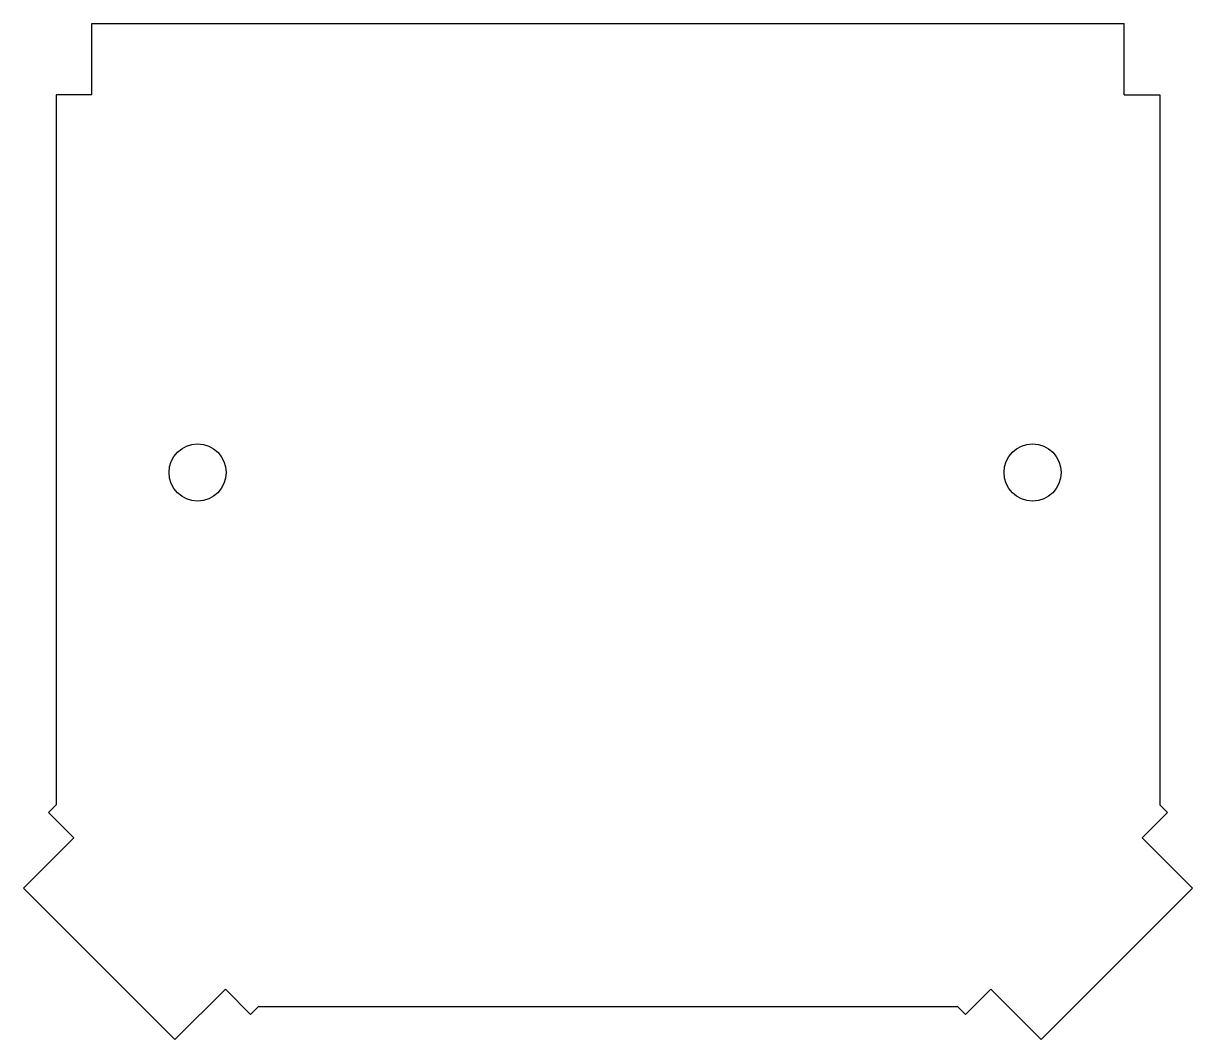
# Model space of a CAD drawing. Header units: millimetres. Extents: x 850 to 1014, y 439 to 581.
import ezdxf

# ---------------------------------------------------------------- set-up
doc = ezdxf.new("R2010")
doc.units = ezdxf.units.MM
doc.header["$MEASUREMENT"] = 0
doc.layers.get('0').update_dxf_attribs({"linetype": 'CONTINUOUS'})

msp = doc.modelspace()

# ---------------------------------------------------------------- linework, layer by layer
for p, q in [((859.86, 571.05), (859.86, 581.05)), ((859.86, 581.05), (1004.43, 581.05)), ((1004.43, 571.05), (1004.43, 581.05)), ((854.86, 571.05), (854.86, 471.55)), ((859.86, 571.05), (854.86, 571.05)), ((1004.43, 571.05), (1009.43, 571.05)), ((1009.43, 571.05), (1009.43, 471.55)), ((853.8, 470.49), (854.86, 471.55)), ((853.8, 470.49), (857.33, 466.96)), ((1006.95, 466.96), (1010.49, 470.49)), ((1009.43, 471.55), (1010.49, 470.49)), ((857.33, 466.96), (850.26, 459.88)), ((1006.95, 466.96), (1014.02, 459.88)), ((871.48, 438.67), (850.26, 459.88)), ((992.81, 438.67), (1014.02, 459.88)), ((878.55, 445.74), (871.48, 438.67)), ((878.55, 445.74), (882.08, 442.21)), ((985.74, 445.74), (982.2, 442.21)), ((985.74, 445.74), (992.81, 438.67)), ((882.08, 442.21), (883.14, 443.27)), ((981.14, 443.27), (883.14, 443.27)), ((981.14, 443.27), (982.2, 442.21))]:
    msp.add_line(p, q)
for centre in [(874.67, 518.13), (991.61, 518.13)]:
    msp.add_circle(centre, 4)

doc.saveas('drawing.dxf')
